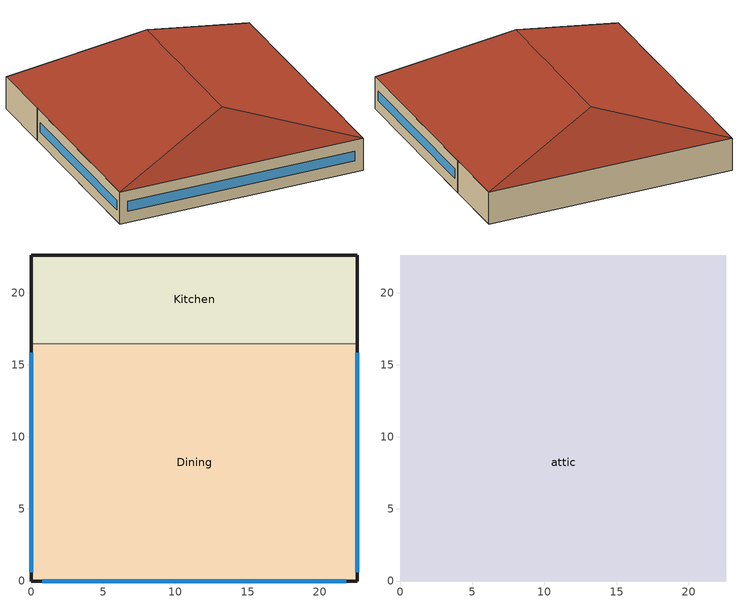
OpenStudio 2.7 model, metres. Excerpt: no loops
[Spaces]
Kitchen
 floor ground: 22.61,22.61 22.61,16.44 0,16.44 0,22.61 z0
 wall outside: 22.61,16.44 22.61,22.61 0,22.61 0,16.44 z0:3.05
 wall to Dining: 0,16.44 22.61,16.44 z0:3.05
Dining
 floor ground: 22.61,16.44 22.61,0 0,0 0,16.44 z0
 wall outside: 0,16.44 0,0 22.61,0 22.61,16.44 z0:3.05
 window: 0,15.84 0,0.6 / 22.61,0.6 22.61,15.84 / 0.75,0 21.86,0 z1.07:1.98
attic
 floor to Dining: 22.61,16.44 22.61,0 0,0 0,16.44 z3.05
 floor to Kitchen: 22.61,22.61 22.61,16.44 0,16.44 0,22.61 z3.05
 roof outside: 11.3,18.84,6.82 22.61,22.61,3.05 0,22.61,3.05; 11.3,3.77,6.82 0,0,3.05 22.61,0,3.05; 11.3,18.84,6.82 0,22.61,3.05 0,0,3.05 11.3,3.77,6.82; 11.3,3.77,6.82 22.61,0,3.05 22.61,22.61,3.05 11.3,18.84,6.82
[Site]
New York-John F Kennedy Intl AP_NY_USA: Latitude {deg}=40.65; Longitude {deg}=-73.8; Time Zone {hr}=-5; Elevation {m}=5; Terrain=City
[Building]
-FullServiceRestaurant-ASHRAE 169-2013-4A created: 2019-04-24 11:12:25 -0700: North Axis {deg}=0; Default Construction Set=90.1-2013 - FullSrvRest - ASHRAE 169-2013-4A; Standards Number of Stories=1; Standards Number of Above Ground Stories=1; Standards Building Type=FullServiceRestaurant
[Site:WaterMainsTemperature]
Calculation Method=Correlation; Annual Average Outdoor Air Temperature {C}=12.4667; Maximum Difference In Monthly Average Outdoor Air Temperatures {deltaC}=25.2
[SizingPeriod:DesignDay] Barometric Pressure {Pa}=101241; Sky Clearness=0; Rain Indicator=0; Snow Indicator=0; Day of Month=21; Daylight Saving Time Indicator=0; Humidity Indicating Type=Wetbulb; Dry-Bulb Temperature Range Modifier Type=DefaultMultipliers
Name | Maximum Dry-Bulb Temperature {C} | Daily Dry-Bulb Temperature Range {deltaC} | Humidity Indicating Conditions at Maximum Dry-Bulb | Wind Speed {m/s} | Wind Direction {deg} | Month | Day Type | Solar Model Indicator | ASHRAE Taub | ASHRAE Taud
New.York-John.F.Kennedy.Intl.AP_NY_USA Ann Htg 99.6% Condns DB | -10.7 | 0 | -10.7 | 7.5 | 320 | 1 | WinterDesignDay | ASHRAEClearSky
New.York-John.F.Kennedy.Intl.AP_NY_USA Ann Clg .4% Condns DB=>MWB | 32.1 | 7.4 | 23.1 | 5.6 | 230 | 7 | SummerDesignDay | ASHRAETau | 0.541 | 1.8
[Site:GroundTemperature:BuildingSurface]
20.49, 20.41, 20.42, 20.47, 20.55, 22.86, 23.26, 23.38, 23.41, 21.13, 20.78, 20.62
[ClimateZones]
Climate Zone Institution Name 1=ASHRAE; Climate Zone Document Name 1=ANSI/ASHRAE Standard 169; Climate Zone Document Year 1=2006; Climate Zone Value 1=4A
[Material:NoMass] Thermal Absorptance=0.9; Solar Absorptance=0.7
Name | Roughness | Thermal Resistance {m2-K/W} | Visible Absorptance
CP02 CARPET PAD | VeryRough | 0.21648 | 0.8
Typical Insulation R-14.97 | Smooth | 2.63723 | 0.7
Typical Carpet Pad | Smooth | 0.21648 | 0.8
Typical Insulation R-13.45 | Smooth | 2.368 | 0.7
Typical Insulation R-45.98; Typical Insulation R-45.98 1 | Smooth | 8.09839 | 0.7
Typical Insulation R-1.15 | Smooth | 0.202509 | 0.7
Typical Insulation R-1.15 1 | Smooth | 0.202527 | 0.7
[Material]
Name | Roughness | Thickness {m} | Conductivity {W/m-K} | Density {kg/m3} | Specific Heat {J/kg-K} | Thermal Absorptance | Solar Absorptance | Visible Absorptance
100mm Normalweight concrete floor | MediumSmooth | 0.1016 | 2.31 | 2322 | 832
G01 13mm gypsum board | Smooth | 0.0127 | 0.16 | 800 | 1090 | 0.9 | 0.7 | 0.5
4 in. Normalweight Concrete Floor | MediumRough | 0.1016 | 2.31 | 2322 | 832 | 0.9 | 0.7 | 0.7
25mm Stucco | Smooth | 0.0254 | 0.72 | 1856 | 840 | 0.9 | 0.7 | 0.7
5/8 in. Gypsum Board | MediumSmooth | 0.0159 | 0.16 | 800 | 1090 | 0.9 | 0.7 | 0.7
8 in. Normalweight Concrete Floor | MediumRough | 0.2032 | 2.31 | 2322 | 832 | 0.9 | 0.7 | 0.7
8 in. Concrete Block Basement Wall | MediumRough | 0.2032 | 1.326 | 1842 | 912 | 0.9 | 0.7 | 0.7
F08 Metal surface | Smooth | 0.0008 | 45.28 | 7824 | 500 | 0.9 | 0.7 | 0.7
G05 25mm wood | MediumSmooth | 0.0254 | 0.15 | 608 | 1630 | 0.9 | 0.5 | 0.5
5/8 in. Plywood | Smooth | 0.0159 | 0.12 | 544 | 1210 | 0.9 | 0.7 | 0.7
Asphalt Shingles | VeryRough | 0.0032 | 0.04 | 1120 | 1260 | 0.9 | 0.7 | 0.7
Std Wood 6inch | MediumSmooth | 0.15 | 0.12 | 540 | 1210 | 0.9 | 0.7 | 0.7
[DefaultConstructionSet]
Name | Default Exterior Surface Constructions | Default Interior Surface Constructions | Default Ground Contact Surface Constructions | Default Exterior SubSurface Constructions | Default Interior SubSurface Constructions | Interior Partition Construction
90.1-2013 - FullSrvRest - ASHRAE 169-2013-4A | Default Surface Constructions 1 | Default Surface Constructions 2 | Default Surface Constructions 3 | Default Sub Surface Constructions 1 | Default Sub Surface Constructions 2 | Typical Interior Partition
90.1-2013 -  - Attic - ASHRAE 169-2013-4A | Default Surface Constructions 4 | Default Surface Constructions 5 | Default Surface Constructions 6 | Default Sub Surface Constructions 3 | Default Sub Surface Constructions 4
[DefaultSurfaceConstructions]
Name | Floor Construction | Wall Construction | Roof Ceiling Construction
Default Surface Constructions 1 | Typical Insulated Exterior Mass Floor R-17.54 | Typical Insulated Steel Framed Exterior Wall R-15.63 | Typical Wood Joist Attic Floor R-47.62
Default Surface Constructions 2 | Typical Interior Floor | Typical Interior Wall | Typical Interior Ceiling
Default Surface Constructions 3 | Typical Insulated Carpeted 8in Slab Floor | Typical Insulated Basement Mass Wall
Default Surface Constructions 4 | Typical Attic Soffit |  | Typical Uninsulated Wood Joist Attic Roof
Default Surface Constructions 5 | Typical Wood Joist Attic Floor R-47.62 1
Default Surface Constructions 6
[Construction]
Typical Insulated Exterior Mass Floor R-17.54: Typical Insulation R-14.97, 4 in. Normalweight Concrete Floor, Typical Carpet Pad
Typical Insulated Steel Framed Exterior Wall R-15.63: 25mm Stucco, 5/8 in. Gypsum Board, Typical Insulation R-13.45, 5/8 in. Gypsum Board
Typical Wood Joist Attic Floor R-47.62: 5/8 in. Gypsum Board, Typical Insulation R-45.98
Typical Interior Floor: 100mm Normalweight concrete floor, CP02 CARPET PAD
Typical Interior Wall: G01 13mm gypsum board, G01 13mm gypsum board
Typical Interior Ceiling: CP02 CARPET PAD, 100mm Normalweight concrete floor
Typical Insulated Carpeted 8in Slab Floor: 8 in. Normalweight Concrete Floor, Typical Carpet Pad
Typical Insulated Basement Mass Wall: 8 in. Concrete Block Basement Wall
U 0.48 SHGC 0.40 Dbl Ref-D Clr 6mm/13mm: REF D CLEAR 6MM, AIR 13MM, CLEAR 6MM
Typical Insulated Metal Door R-2.0: F08 Metal surface, Typical Insulation R-1.15
U 0.44 SHGC 0.26 Dbl Ref-B-H Clr 6mm/13mm Air: REF B CLEAR HI 6MM, AIR 13MM, CLEAR 6MM
Typical Overhead Door R-2.0: Typical Insulation R-1.15 1
Window_U_0.50_SHGC_0.40_Skylight_Frame_Width_0.430_in: Glass_2052_LayerAvg, Gap_1_W_0_0038, Glass_2027F_LayerAvg
Typical Interior Window: Clear 3mm
Typical Interior Door; Typical Interior Partition: G05 25mm wood
Typical Attic Soffit: 5/8 in. Plywood
Typical Uninsulated Wood Joist Attic Roof: Asphalt Shingles, 5/8 in. Plywood
Typical Wood Joist Attic Floor R-47.62 1: 5/8 in. Gypsum Board, Typical Insulation R-45.98 1
InteriorFurnishings: Std Wood 6inch
[DefaultSubSurfaceConstructions]
Name | Fixed Window Construction | Operable Window Construction | Door Construction | Glass Door Construction | Overhead Door Construction | Skylight Construction | Tubular Daylight Dome Construction | Tubular Daylight Diffuser Construction
Default Sub Surface Constructions 1 | U 0.48 SHGC 0.40 Dbl Ref-D Clr 6mm/13mm | U 0.48 SHGC 0.40 Dbl Ref-D Clr 6mm/13mm | Typical Insulated Metal Door R-2.0 | U 0.44 SHGC 0.26 Dbl Ref-B-H Clr 6mm/13mm Air | Typical Overhead Door R-2.0 | Window_U_0.50_SHGC_0.40_Skylight_Frame_Width_0.430_in | Typical Interior Window | Typical Interior Window
Default Sub Surface Constructions 2 | Typical Interior Window | Typical Interior Window | Typical Interior Door
Default Sub Surface Constructions 3; Default Sub Surface Constructions 4
[WindowMaterial:Glazing] Optical Data Type=SpectralAverage; Infrared Transmittance at Normal Incidence=0; Dirt Correction Factor for Solar and Visible Transmittance=1; Solar Diffusing=No
Name | Thickness {m} | Solar Transmittance at Normal Incidence | Front Side Solar Reflectance at Normal Incidence | Back Side Solar Reflectance at Normal Incidence | Visible Transmittance at Normal Incidence | Front Side Visible Reflectance at Normal Incidence | Back Side Visible Reflectance at Normal Incidence | Front Side Infrared Hemispherical Emissivity | Back Side Infrared Hemispherical Emissivity | Conductivity {W/m-K}
REF D CLEAR 6MM | 0.006 | 0.429 | 0.308 | 0.379 | 0.334 | 0.453 | 0.505 | 0.84 | 0.82 | 0.9
CLEAR 6MM | 0.006 | 0.775 | 0.071 | 0.071 | 0.881 | 0.08 | 0.08 | 0.84 | 0.84 | 0.9
REF B CLEAR HI 6MM | 0.006 | 0.24 | 0.16 | 0.32 | 0.3 | 0.16 | 0.29 | 0.84 | 0.6 | 0.9
Glass_2052_LayerAvg | 0.00837 | 0.507767 | 0.054228 | 0.0544931 | 0.586833 | 0.05805 | 0.058397 | 0.84 | 0.84 | 1
Glass_2027F_LayerAvg | 0.004 | 0.369744 | 0.470069 | 0.340935 | 0.765222 | 0.0546 | 0.073741 | 0.03675 | 0.84 | 1
Clear 3mm | 0.003 | 0.837 | 0.075 | 0.075 | 0.898 | 0.081 | 0.081 | 0.84 | 0.84 | 0.9
[WindowMaterial:Gas] Gas Type=Air
Name | Thickness {m}
AIR 13MM | 0.0127
Gap_1_W_0_0038 | 0.0038
[Space]
Name | Space Type | Building Story | Thermal Zone | Part of Total Floor Area
Kitchen | FullServiceRestaurant Kitchen | Building Story 1 | Kitchen ZN | Yes
Dining | FullServiceRestaurant Dining | Building Story 1 | Dining ZN | Yes
attic | FullServiceRestaurant Attic | Building Story 2 | attic ZN | No
[BuildingStory]
Name | Nominal Z Coordinate {m}
Building Story 1 | 0
Building Story 2 | 3.0488
[SpaceType] Standards Building Type=FullServiceRestaurant
Name | Default Schedule Set | Design Specification Outdoor Air Object | Standards Space Type | Default Construction Set
FullServiceRestaurant Dining | FullServiceRestaurant Dining Schedule Set | FullServiceRestaurant Dining Ventilation | Dining
FullServiceRestaurant Kitchen | FullServiceRestaurant Kitchen Schedule Set | FullServiceRestaurant Kitchen Ventilation | Kitchen
FullServiceRestaurant Attic | FullServiceRestaurant Attic Schedule Set | FullServiceRestaurant Attic Ventilation | Attic | 90.1-2013 -  - Attic - ASHRAE 169-2013-4A
[DesignSpecification:OutdoorAir] Outdoor Air Flow per Person {m3/s-person}=0; Outdoor Air Flow Air Changes per Hour {1/hr}=0
Name | Outdoor Air Flow per Floor Area {m3/s-m2} | Outdoor Air Method | Outdoor Air Flow Rate {m3/s}
FullServiceRestaurant Attic Ventilation | 0
FullServiceRestaurant Dining Ventilation | 0.0035814 | Sum | 0
FullServiceRestaurant Kitchen Ventilation | 0.00873055 | Sum | 0
[DefaultScheduleSet]
Name | Number of People Schedule | People Activity Level Schedule | Lighting Schedule | Electric Equipment Schedule | Infiltration Schedule | Gas Equipment Schedule
FullServiceRestaurant Attic Schedule Set
FullServiceRestaurant Dining Schedule Set | RestaurantSitDown BLDG_OCC_SCH | RestaurantSitDown ACTIVITY_SCH | RestaurantSitDown BLDG_LIGHT_DINING_SCH_2013 | RestaurantSitDown BLDG_EQUIP_SCH | RestaurantSitDown INFIL_HALF_ON_SCH
FullServiceRestaurant Kitchen Schedule Set | RestaurantSitDown BLDG_OCC_SCH | RestaurantSitDown ACTIVITY_SCH | RestaurantSitDown BLDG_LIGHT_KITCHEN_SCH_2010_2013 | RestaurantSitDown BLDG_EQUIP_SCH | RestaurantSitDown INFIL_HALF_ON_SCH | RestaurantSitDown Rest_GAS_EQUIP_SCH
[ThermostatSetpoint:DualSetpoint]
Name | Heating Setpoint Temperature Schedule | Cooling Setpoint Temperature Schedule
FullServiceRestaurant Attic Thermostat 1
FullServiceRestaurant Dining Thermostat 1 | RestaurantSitDown HTGSETP_SCH_NO_OPTIMUM | RestaurantSitDown CLGSETP_SCH_NO_OPTIMUM
FullServiceRestaurant Kitchen Thermostat 1 | RestaurantSitDown HTGSETP_KITCHEN_SCH_NO_OPTIMUM | RestaurantSitDown CLGSETP_KITCHEN_SCH_NO_OPTIMUM
[People:Definition] Number of People Calculation Method=People/Area; Fraction Radiant=0.3
Name | People per Space Floor Area {person/m2}
FullServiceRestaurant Dining People Definition | 0.753474
FullServiceRestaurant Kitchen People Definition | 0.0538196
[People] Work Efficiency Schedule=Work Efficiency Schedule; Clothing Insulation Schedule=Clothing Schedule; Air Velocity Schedule=Air Velocity Schedule; Multiplier=1
Name | People Definition | Space or SpaceType
FullServiceRestaurant Dining People | FullServiceRestaurant Dining People Definition | FullServiceRestaurant Dining
FullServiceRestaurant Kitchen People | FullServiceRestaurant Kitchen People Definition | FullServiceRestaurant Kitchen
[Lights:Definition] Design Level Calculation Method=Watts/Area; Fraction Radiant=0.7; Fraction Visible=0.2
Name | Watts per Space Floor Area {W/m2}
FullServiceRestaurant Dining Lights Definition | 9.57988
FullServiceRestaurant Kitchen Lights Definition | 13.0243
[Lights] Fraction Replaceable=1
Name | Lights Definition | Space or SpaceType
FullServiceRestaurant Dining Lights | FullServiceRestaurant Dining Lights Definition | FullServiceRestaurant Dining
FullServiceRestaurant Kitchen Lights | FullServiceRestaurant Kitchen Lights Definition | FullServiceRestaurant Kitchen
[ElectricEquipment:Definition]
Name | Design Level Calculation Method | Watts per Space Floor Area {W/m2} | Fraction Latent | Fraction Radiant | Fraction Lost | Design Level {W}
FullServiceRestaurant Dining Elec Equip Definition | Watts/Area | 64.9279 | 0.25 | 0.3
FullServiceRestaurant Kitchen Elec Equip Definition | Watts/Area | 403.97 | 0.25 | 0.3 | 0.2
Kitchen Electric Equipment Definition1 | EquipmentLevel |  | 0 | 0.25 | 0 | 457.5
Kitchen Electric Equipment Definition2 | EquipmentLevel |  | 0 | 0.25 | 0 | 570
[ElectricEquipment]
Name | Electric Equipment Definition | Space or SpaceType | Schedule
FullServiceRestaurant Dining Elec Equip | FullServiceRestaurant Dining Elec Equip Definition | FullServiceRestaurant Dining
FullServiceRestaurant Kitchen Elec Equip | FullServiceRestaurant Kitchen Elec Equip Definition | FullServiceRestaurant Kitchen
Kitchen_Reach-in-Freezer | Kitchen Electric Equipment Definition1 | FullServiceRestaurant Kitchen | RestaurantSitDown ALWAYS_ON
Kitchen_Reach-in-Refrigerator | Kitchen Electric Equipment Definition2 | FullServiceRestaurant Kitchen | RestaurantSitDown ALWAYS_ON
[GasEquipment:Definition]
FullServiceRestaurant Kitchen Gas Equip Definition: Design Level Calculation Method=Watts/Area; Watts per Space Floor Area {W/m2}=649.246; Fraction Latent=0.1; Fraction Radiant=0.2; Fraction Lost=0.7
[GasEquipment]
FullServiceRestaurant Kitchen Gas Equip: Gas Equipment Definition=FullServiceRestaurant Kitchen Gas Equip Definition; Space or SpaceType=FullServiceRestaurant Kitchen
[SpaceInfiltration:DesignFlowRate]
Name | Space or SpaceType | Schedule | Design Flow Rate Calculation Method | Flow per Exterior Surface Area {m3/s-m2} | Constant Term Coefficient | Temperature Term Coefficient | Velocity Term Coefficient | Velocity Squared Term Coefficient | Design Flow Rate {m3/s}
Dining Infiltration | Dining | RestaurantSitDown INFIL_HALF_ON_SCH | Flow/ExteriorArea | 0.000569573 | 0 | 0 | 0.224 | 0
Kitchen Infiltration | Kitchen | RestaurantSitDown INFIL_HALF_ON_SCH | Flow/ExteriorArea | 0.000569573 | 0 | 0 | 0.224 | 0
Dining door Infiltration | Dining | RestaurantSitDown VESTIBULE_DOOR_INFIL_SCH | Flow/Space |  |  |  |  |  | 0.389828
Space Infiltration Design Flow Rate 2 | attic | Always On | Flow/Space |  |  |  |  |  | 0.2378
[ThermalZone] Use Ideal Air Loads=No
Name | Thermostat | Primary Daylighting Control | Fraction of Zone Controlled by Primary Daylighting Control | Secondary Daylighting Control | Fraction of Zone Controlled by Secondary Daylighting Control
attic ZN | FullServiceRestaurant Attic Thermostat 1
Dining ZN | FullServiceRestaurant Dining Thermostat 1 | Dining Daylt Sensor 1 | 0.275 | Dining Daylt Sensor 2 | 0.232
Kitchen ZN | FullServiceRestaurant Kitchen Thermostat 1
[Sizing:Zone]
attic ZN: Zone Cooling Design Supply Air Temperature Input Method=SupplyAirTemperature; Zone Cooling Design Supply Air Temperature {C}=14; Zone Cooling Design Supply Air Temperature Difference {deltaC}=11.11; Zone Heating Design Supply Air Temperature Input Method=SupplyAirTemperature; Zone Heating Design Supply Air Temperature {C}=40; Zone Heating Design Supply Air Temperature Difference {deltaC}=11.11; Zone Cooling Design Supply Air Humidity Ratio {kg-H2O/kg-air}=0.0085; Zone Heating Design Supply Air Humidity Ratio {kg-H2O/kg-air}=0.008; Cooling Design Air Flow Method=DesignDay; Heating Design Air Flow Method=DesignDay; Account for Dedicated Outdoor Air System=No; Dedicated Outdoor Air System Control Strategy=NeutralSupplyAir; Dedicated Outdoor Air Low Setpoint Temperature for Design {C}=autosize; Dedicated Outdoor Air High Setpoint Temperature for Design {C}=autosize
[AvailabilityManager:NightCycle] Control Type=CycleOnAny; Thermostat Tolerance {deltaC}=1; Cycling Run Time {s}=1800
Availability Manager Night Cycle 1; Availability Manager Night Cycle 2
[Refrigeration:Compressor] Refrigeration Compressor Power Curve=New_Low_Temp_Comp_Pwr_Curve; Refrigeration Compressor Capacity Curve=New_Low_Temp_Comp_Cap_Curve; Rated Return Gas Temperature {C}=18.3; Rated Subcooling {deltaC}=0
Refrigeration Compressor 1; Refrigeration Compressor 2; Refrigeration Compressor 3; Refrigeration Compressor 4; Refrigeration Compressor 5; Refrigeration Compressor 6; Refrigeration Compressor 7; Refrigeration Compressor 8; Refrigeration Compressor 9; Refrigeration Compressor 10; Refrigeration Compressor 11; Refrigeration Compressor 12; Refrigeration Compressor 13; Refrigeration Compressor 14; Refrigeration Compressor 15; Refrigeration Compressor 16; Refrigeration Compressor 17; Refrigeration Compressor 18; Refrigeration Compressor 19; Refrigeration Compressor 20
[ZoneMixing]
Zone Mixing 1: Zone=Kitchen ZN; Schedule=RestaurantSitDown Hours_of_operation; Design Flow Rate Calculation Method=Flow/Zone; Design Flow Rate {m3/s}=1.33143; Source Zone=Dining ZN; Delta Temperature {deltaC}=0
[InternalMass:Definition]
Internal Mass Definition 1: Construction=InteriorFurnishings; Design Level Calculation Method=SurfaceArea/Area; Surface Area per Space Floor Area=2
[InternalMass] Internal Mass Definition=Internal Mass Definition 1; Multiplier=1
Name | Space or SpaceType
Kitchen Mass | Kitchen
Dining Mass | Dining
attic Mass | attic
[EnergyManagementSystem:Sensor]
Mains_Water_Temp_Sen: Output Variable or Output Meter Index Key=Environment; Output Variable or Output Meter=Site Mains Water Temperature
[EnergyManagementSystem:Actuator]
Mains_Water_Temp_Act: Actuated Component=Mains Water Temperature; Actuated Component Type=Schedule:Constant; Actuated Component Control Type=Schedule Value
[EnergyManagementSystem:Program]
Mains_Water_Prg: SET Mains_Water_Temp_Act = Mains_Water_Temp_Sen
[EnergyManagementSystem:ProgramCallingManager]
Mains_Water_Prg_Mgr: BeginTimestepBeforePredictor; Mains_Water_Prg
[Exterior:Lights:Definition]
Name | Design Level {W}
Occ Sensing Exterior Lights Def | 2297
NonDimming Exterior Lights Def | 154.01
[Exterior:Lights] Control Option=AstronomicalClock
Name | Exterior Lights Definition | Schedule
Occ Sensing Exterior Lights Def | Occ Sensing Exterior Lights Def | RestaurantSitDown Exterior_lighting_schedule_b
NonDimming Exterior Lights Def | NonDimming Exterior Lights Def | RestaurantSitDown Exterior_lighting_schedule_a
[HeatExchanger:AirToAir:SensibleAndLatent] Availability Schedule=Always On Discrete; Nominal Supply Air Flow Rate {m3/s}=autosize; Sensible Effectiveness at 100% Heating Air Flow=0.7; Latent Effectiveness at 100% Heating Air Flow=0.6; Sensible Effectiveness at 75% Heating Air Flow=0.7; Latent Effectiveness at 75% Heating Air Flow=0.6; Sensible Effectiveness at 100% Cooling Air Flow=0.75; Latent Effectiveness at 100% Cooling Air Flow=0.6; Sensible Effectiveness at 75% Cooling Air Flow=0.75; Latent Effectiveness at 75% Cooling Air Flow=0.6; Supply Air Outlet Temperature Control=No; Heat Exchanger Type=Rotary; Frost Control Type=ExhaustOnly; Threshold Temperature {C}=-23.3; Initial Defrost Time Fraction=0.167; Rate of Defrost Time Fraction Increase {1/K}=1.44; Economizer Lockout=Yes
Name | Nominal Electric Power {W}
Dining ZN PSZ-AC ERV | 1005.26
Kitchen ZN PSZ-AC ERV | 923.258
[SetpointManager:OutdoorAirPretreat] Minimum Setpoint Temperature {C}=-99; Maximum Setpoint Temperature {C}=99; Minimum Setpoint Humidity Ratio {kgWater/kgDryAir}=1e-005; Maximum Setpoint Humidity Ratio {kgWater/kgDryAir}=1
Name | Setpoint Node or NodeList
Setpoint Manager Outdoor Air Pretreat 1 | Dining ZN PSZ-AC ERV Primary Outlet Air Node
Setpoint Manager Outdoor Air Pretreat 2 | Kitchen ZN PSZ-AC ERV Primary Outlet Air Node
[Daylighting:Control] Space=Dining; Position X-Coordinate {m}=11.3045; Position Z-Coordinate {m}=0.762; Illuminance Setpoint {lux}=300; Lighting Control Type=Stepped; Minimum Input Power Fraction for Continuous Dimming Control=0.3; Minimum Light Output Fraction for Continuous Dimming Control=0.2; Number of Stepped Control Steps=3; Probability Lighting will be Reset When Needed in Manual Stepped Control=1; Maximum Allowable Discomfort Glare Index=22
Name | Position Y-Coordinate {m}
Dining Daylt Sensor 1 | 1.307922
Dining Daylt Sensor 2 | 2.635661
[Schedule:Ruleset]
Name | Default Day Schedule | Summer Design Day Schedule | Winter Design Day Schedule
Clothing Schedule | Clothing Schedule Default Winter Clothes
Air Velocity Schedule | Air Velocity Schedule Default
Work Efficiency Schedule | Work Efficiency Schedule Default
RestaurantSitDown BLDG_OCC_SCH | RestaurantSitDown BLDG_OCC_SCH Default | RestaurantSitDown BLDG_OCC_SCH Summer Design Day | RestaurantSitDown BLDG_OCC_SCH Winter Design Day
RestaurantSitDown ACTIVITY_SCH | RestaurantSitDown ACTIVITY_SCH Default | RestaurantSitDown ACTIVITY_SCH Summer Design Day | RestaurantSitDown ACTIVITY_SCH Winter Design Day
RestaurantSitDown BLDG_LIGHT_DINING_SCH_2013 | RestaurantSitDown BLDG_LIGHT_DINING_SCH_2013 Default | RestaurantSitDown BLDG_LIGHT_DINING_SCH_2013 Summer Design Day | RestaurantSitDown BLDG_LIGHT_DINING_SCH_2013 Winter Design Day
RestaurantSitDown BLDG_EQUIP_SCH | RestaurantSitDown BLDG_EQUIP_SCH Default | RestaurantSitDown BLDG_EQUIP_SCH Summer Design Day | RestaurantSitDown BLDG_EQUIP_SCH Winter Design Day
RestaurantSitDown INFIL_HALF_ON_SCH | RestaurantSitDown INFIL_HALF_ON_SCH Default | RestaurantSitDown INFIL_HALF_ON_SCH Summer Design Day | RestaurantSitDown INFIL_HALF_ON_SCH Winter Design Day
RestaurantSitDown HTGSETP_SCH_NO_OPTIMUM | RestaurantSitDown HTGSETP_SCH_NO_OPTIMUM Default | RestaurantSitDown HTGSETP_SCH_NO_OPTIMUM Summer Design Day | RestaurantSitDown HTGSETP_SCH_NO_OPTIMUM Winter Design Day
RestaurantSitDown CLGSETP_SCH_NO_OPTIMUM | RestaurantSitDown CLGSETP_SCH_NO_OPTIMUM Default | RestaurantSitDown CLGSETP_SCH_NO_OPTIMUM Summer Design Day | RestaurantSitDown CLGSETP_SCH_NO_OPTIMUM Winter Design Day
RestaurantSitDown BLDG_LIGHT_KITCHEN_SCH_2010_2013 | RestaurantSitDown BLDG_LIGHT_KITCHEN_SCH_2010_2013 Default | RestaurantSitDown BLDG_LIGHT_KITCHEN_SCH_2010_2013 Summer Design Day | RestaurantSitDown BLDG_LIGHT_KITCHEN_SCH_2010_2013 Winter Design Day
RestaurantSitDown Rest_GAS_EQUIP_SCH | RestaurantSitDown Rest_GAS_EQUIP_SCH Default | RestaurantSitDown Rest_GAS_EQUIP_SCH Summer Design Day | RestaurantSitDown Rest_GAS_EQUIP_SCH Winter Design Day
RestaurantSitDown HTGSETP_KITCHEN_SCH_NO_OPTIMUM | RestaurantSitDown HTGSETP_KITCHEN_SCH_NO_OPTIMUM Default | RestaurantSitDown HTGSETP_KITCHEN_SCH_NO_OPTIMUM Summer Design Day | RestaurantSitDown HTGSETP_KITCHEN_SCH_NO_OPTIMUM Winter Design Day
RestaurantSitDown CLGSETP_KITCHEN_SCH_NO_OPTIMUM | RestaurantSitDown CLGSETP_KITCHEN_SCH_NO_OPTIMUM Default | RestaurantSitDown CLGSETP_KITCHEN_SCH_NO_OPTIMUM Summer Design Day | RestaurantSitDown CLGSETP_KITCHEN_SCH_NO_OPTIMUM Winter Design Day
RestaurantSitDown ALWAYS_ON | RestaurantSitDown ALWAYS_ON Default | RestaurantSitDown ALWAYS_ON Summer Design Day | RestaurantSitDown ALWAYS_ON Winter Design Day
RestaurantSitDown VESTIBULE_DOOR_INFIL_SCH | RestaurantSitDown VESTIBULE_DOOR_INFIL_SCH Default | RestaurantSitDown VESTIBULE_DOOR_INFIL_SCH Summer Design Day | RestaurantSitDown VESTIBULE_DOOR_INFIL_SCH Winter Design Day
Always On | Always On Default
RestaurantSitDown Hours_of_operation | RestaurantSitDown Hours_of_operation Default | RestaurantSitDown Hours_of_operation Summer Design Day | RestaurantSitDown Hours_of_operation Winter Design Day
RestaurantSitDown Exterior_lighting_schedule_b | RestaurantSitDown Exterior_lighting_schedule_b Default | RestaurantSitDown Exterior_lighting_schedule_b Summer Design Day | RestaurantSitDown Exterior_lighting_schedule_b Winter Design Day
RestaurantSitDown Exterior_lighting_schedule_a | RestaurantSitDown Exterior_lighting_schedule_a Default | RestaurantSitDown Exterior_lighting_schedule_a Summer Design Day | RestaurantSitDown Exterior_lighting_schedule_a Winter Design Day
[Schedule:Day]
Clothing Schedule Default Winter Clothes; RestaurantSitDown BLDG_OCC_SCH Summer Design Day; RestaurantSitDown BLDG_LIGHT_DINING_SCH_2013 Summer Design Day; RestaurantSitDown BLDG_LIGHT_KITCHEN_SCH_2010_2013 Summer Design Day; RestaurantSitDown ALWAYS_ON Default; RestaurantSitDown ALWAYS_ON Winter Design Day; RestaurantSitDown ALWAYS_ON Summer Design Day; RestaurantSitDown VESTIBULE_DOOR_INFIL_SCH Summer Design Day; Always On Default: 24, 0, 1
Clothing Schedule Summer Clothes: 24, 0, 0.5
Air Velocity Schedule Default: 24, 0, 0.2
Work Efficiency Schedule Default; RestaurantSitDown BLDG_OCC_SCH Winter Design Day; RestaurantSitDown BLDG_LIGHT_DINING_SCH_2013 Winter Design Day; RestaurantSitDown BLDG_EQUIP_SCH Winter Design Day; RestaurantSitDown BLDG_LIGHT_KITCHEN_SCH_2010_2013 Winter Design Day; RestaurantSitDown Rest_GAS_EQUIP_SCH Winter Design Day; RestaurantSitDown VESTIBULE_DOOR_INFIL_SCH Winter Design Day: 24, 0, 0
RestaurantSitDown BLDG_OCC_SCH Default: 1, 0, 0.05, 6, 0, 0, 7, 0, 0.05, 9, 0, 0.5, 11, 0, 0.2, 12, 0, 0.3, 14, 0, 0.5, 15, 0, 0.3, 16, 0, 0.2, 17, 0, 0.25, 18, 0, 0.35, 19, 0, 0.55, 20, 0, 0.65, 21, 0, 0.7, 22, 0, 0.35, 24, 0, 0.2
RestaurantSitDown BLDG_OCC_SCH Sat Day: 1, 0, 0.05, 6, 0, 0, 7, 0, 0.05, 9, 0, 0.5, 10, 0, 0.4, 11, 0, 0.2, 12, 0, 0.45, 14, 0, 0.5, 15, 0, 0.35, 18, 0, 0.3, 19, 0, 0.7, 20, 0, 0.9, 21, 0, 0.7, 22, 0, 0.65, 23, 0, 0.55, 24, 0, 0.35
RestaurantSitDown BLDG_OCC_SCH Wkdy Day: 1, 0, 0.05, 5, 0, 0, 6, 0, 0.05, 7, 0, 0.1, 10, 0, 0.4, 11, 0, 0.2, 12, 0, 0.5, 13, 0, 0.8, 14, 0, 0.7, 15, 0, 0.4, 16, 0, 0.2, 17, 0, 0.25, 18, 0, 0.5, 21, 0, 0.8, 22, 0, 0.5, 23, 0, 0.35, 24, 0, 0.2
RestaurantSitDown ACTIVITY_SCH Default; RestaurantSitDown ACTIVITY_SCH Winter Design Day; RestaurantSitDown ACTIVITY_SCH Summer Design Day: 24, 0, 120
RestaurantSitDown BLDG_LIGHT_DINING_SCH_2013 Default: 1, 0, 0.1877, 6, 0, 0.15, 8, 0, 0.2816, 10, 0, 0.4693, 16, 0, 0.657, 22, 0, 0.5631, 23, 0, 0.4693, 24, 0, 0.2816
RestaurantSitDown BLDG_LIGHT_DINING_SCH_2013 Sat Day: 1, 0, 0.1877, 6, 0, 0.15, 8, 0, 0.2816, 10, 0, 0.5631, 17, 0, 0.7509, 22, 0, 0.8447, 23, 0, 0.4693, 24, 0, 0.2816
RestaurantSitDown BLDG_LIGHT_DINING_SCH_2013 Wkdy Day: 1, 0, 0.1408, 5, 0, 0.15, 6, 0, 0.1877, 8, 0, 0.3754, 10, 0, 0.5631, 22, 0, 0.8447, 23, 0, 0.4693, 24, 0, 0.2816
RestaurantSitDown BLDG_EQUIP_SCH Default; RestaurantSitDown BLDG_EQUIP_SCH Default|Sat|Wkdy Day; RestaurantSitDown Rest_GAS_EQUIP_SCH Default; RestaurantSitDown Rest_GAS_EQUIP_SCH Default|Sat|Wkdy Day: 1, 0, 0.03, 2, 0, 0.02, 3, 0, 0.03, 4, 0, 0.02, 5, 0, 0.05, 6, 0, 0.12, 7, 0, 0.13, 8, 0, 0.15, 9, 0, 0.18, 10, 0, 0.21, 11, 0, 0.26, 12, 0, 0.29, 13, 0, 0.27, 14, 0, 0.25, 16, 0, 0.23, 18, 0, 0.26, 19, 0, 0.24, 20, 0, 0.22, 21, 0, 0.2, 22, 0, 0.18, 23, 0, 0.09, 24, 0, 0.03
RestaurantSitDown BLDG_EQUIP_SCH Summer Design Day; RestaurantSitDown Rest_GAS_EQUIP_SCH Summer Design Day: 24, 0, 0.29
RestaurantSitDown INFIL_HALF_ON_SCH Default; RestaurantSitDown INFIL_HALF_ON_SCH Winter Design Day; RestaurantSitDown INFIL_HALF_ON_SCH Summer Design Day; RestaurantSitDown INFIL_HALF_ON_SCH Default|WntrDsn|SmrDsn|Sat|Wkdy Day: 5, 0, 1, 24, 0, 0.5
RestaurantSitDown HTGSETP_SCH_NO_OPTIMUM Default; RestaurantSitDown HTGSETP_SCH_NO_OPTIMUM Default|Sat|Wkdy Day: 4, 0, 15.6, 24, 0, 21
RestaurantSitDown HTGSETP_SCH_NO_OPTIMUM Summer Design Day; RestaurantSitDown HTGSETP_KITCHEN_SCH_NO_OPTIMUM Summer Design Day: 24, 0, 15.6
RestaurantSitDown HTGSETP_SCH_NO_OPTIMUM Winter Design Day: 24, 0, 21
RestaurantSitDown CLGSETP_SCH_NO_OPTIMUM Default; RestaurantSitDown CLGSETP_SCH_NO_OPTIMUM Default|Sat|Wkdy Day: 4, 0, 30, 24, 0, 24
RestaurantSitDown CLGSETP_SCH_NO_OPTIMUM Summer Design Day: 5, 0, 30, 6, 0, 26, 24, 0, 24
RestaurantSitDown CLGSETP_SCH_NO_OPTIMUM Winter Design Day; RestaurantSitDown CLGSETP_KITCHEN_SCH_NO_OPTIMUM Winter Design Day: 24, 0, 30
RestaurantSitDown BLDG_LIGHT_KITCHEN_SCH_2010_2013 Default: 1, 0, 0.16446, 6, 0, 0.15, 8, 0, 0.24669, 10, 0, 0.41115, 16, 0, 0.57561, 22, 0, 0.49338, 23, 0, 0.41115, 24, 0, 0.24669
RestaurantSitDown BLDG_LIGHT_KITCHEN_SCH_2010_2013 Sat Day: 1, 0, 0.16446, 6, 0, 0.15, 8, 0, 0.24669, 10, 0, 0.49338, 17, 0, 0.65784, 22, 0, 0.74007, 23, 0, 0.41115, 24, 0, 0.24669
RestaurantSitDown BLDG_LIGHT_KITCHEN_SCH_2010_2013 Wkdy Day: 1, 0, 0.123345, 5, 0, 0.15, 6, 0, 0.16446, 8, 0, 0.32892, 10, 0, 0.49338, 22, 0, 0.74007, 23, 0, 0.41115, 24, 0, 0.24669
RestaurantSitDown HTGSETP_KITCHEN_SCH_NO_OPTIMUM Default; RestaurantSitDown HTGSETP_KITCHEN_SCH_NO_OPTIMUM Default|Sat|Wkdy Day: 1, 0, 19, 4, 0, 15.6, 24, 0, 19
RestaurantSitDown HTGSETP_KITCHEN_SCH_NO_OPTIMUM Winter Design Day: 24, 0, 19
RestaurantSitDown CLGSETP_KITCHEN_SCH_NO_OPTIMUM Default; RestaurantSitDown CLGSETP_KITCHEN_SCH_NO_OPTIMUM Default|Sat|Wkdy Day: 1, 0, 26, 4, 0, 30, 24, 0, 26
RestaurantSitDown CLGSETP_KITCHEN_SCH_NO_OPTIMUM Summer Design Day: 1, 0, 26, 5, 0, 30, 6, 0, 28, 24, 0, 26
RestaurantSitDown VESTIBULE_DOOR_INFIL_SCH Default: 6, 0, 0, 7, 0, 0.131, 9, 0, 0.542, 11, 0, 0.241, 12, 0, 0.345, 14, 0, 0.542, 15, 0, 0.345, 16, 0, 0.241, 17, 0, 0.345, 18, 0, 0.445, 19, 0, 0.542, 20, 0, 0.637, 21, 0, 0.73, 22, 0, 0.445, 24, 0, 0.241
RestaurantSitDown VESTIBULE_DOOR_INFIL_SCH Sat Day: 6, 0, 0, 7, 0, 0.131, 9, 0, 0.542, 10, 0, 0.445, 11, 0, 0.241, 12, 0, 0.445, 14, 0, 0.542, 15, 0, 0.445, 18, 0, 0.345, 19, 0, 0.73, 20, 0, 0.911, 21, 0, 0.73, 22, 0, 0.637, 23, 0, 0.542, 24, 0, 0.345
RestaurantSitDown VESTIBULE_DOOR_INFIL_SCH Wkdy Day: 6, 0, 0, 7, 0, 0.131, 10, 0, 0.445, 11, 0, 0.241, 12, 0, 0.542, 13, 0, 0.821, 14, 0, 0.73, 15, 0, 0.445, 16, 0, 0.241, 17, 0, 0.345, 18, 0, 0.542, 21, 0, 0.821, 22, 0, 0.542, 23, 0, 0.345, 24, 0, 0.241
RestaurantSitDown Hours_of_operation Default; RestaurantSitDown Hours_of_operation Winter Design Day; RestaurantSitDown Hours_of_operation Summer Design Day; RestaurantSitDown Hours_of_operation Default|WntrDsn|SmrDsn|Sun|Wkdy Day: 1, 0, 1, 5, 0, 0, 24, 0, 1
RestaurantSitDown Exterior_lighting_schedule_b Default; RestaurantSitDown Exterior_lighting_schedule_b Winter Design Day; RestaurantSitDown Exterior_lighting_schedule_b Summer Design Day: 1, 0, 1, 6, 0, 0.7, 24, 0, 1
RestaurantSitDown Exterior_lighting_schedule_a Default; RestaurantSitDown Exterior_lighting_schedule_a Winter Design Day; RestaurantSitDown Exterior_lighting_schedule_a Summer Design Day: 1, 0, 1, 6, 0, 0, 24, 0, 1
[Schedule:Rule] Date Specification Type=DateRange; Start Day=1
Name | Schedule Ruleset | Rule Order | Day Schedule | Start Month | End Month | End Day | Apply Saturday | Apply Monday | Apply Tuesday | Apply Wednesday | Apply Thursday | Apply Friday | Apply Sunday
Schedule Rule 1 | Clothing Schedule | 0 | Clothing Schedule Summer Clothes | 5 | 9 | 30
Schedule Rule 2 | RestaurantSitDown BLDG_OCC_SCH | 1 | RestaurantSitDown BLDG_OCC_SCH Sat Day | 1 | 12 | 31 | Yes
Schedule Rule 3 | RestaurantSitDown BLDG_OCC_SCH | 0 | RestaurantSitDown BLDG_OCC_SCH Wkdy Day | 1 | 12 | 31 |  | Yes | Yes | Yes | Yes | Yes
Schedule Rule 4 | RestaurantSitDown BLDG_LIGHT_DINING_SCH_2013 | 1 | RestaurantSitDown BLDG_LIGHT_DINING_SCH_2013 Sat Day | 1 | 12 | 31 | Yes
Schedule Rule 5 | RestaurantSitDown BLDG_LIGHT_DINING_SCH_2013 | 0 | RestaurantSitDown BLDG_LIGHT_DINING_SCH_2013 Wkdy Day | 1 | 12 | 31 |  | Yes | Yes | Yes | Yes | Yes
Schedule Rule 6 | RestaurantSitDown BLDG_EQUIP_SCH | 0 | RestaurantSitDown BLDG_EQUIP_SCH Default|Sat|Wkdy Day | 1 | 12 | 31 | Yes | Yes | Yes | Yes | Yes | Yes
Schedule Rule 7 | RestaurantSitDown INFIL_HALF_ON_SCH | 0 | RestaurantSitDown INFIL_HALF_ON_SCH Default|WntrDsn|SmrDsn|Sat|Wkdy Day | 1 | 12 | 31 | Yes | Yes | Yes | Yes | Yes | Yes
Schedule Rule 8 | RestaurantSitDown HTGSETP_SCH_NO_OPTIMUM | 0 | RestaurantSitDown HTGSETP_SCH_NO_OPTIMUM Default|Sat|Wkdy Day | 1 | 12 | 31 | Yes | Yes | Yes | Yes | Yes | Yes
Schedule Rule 9 | RestaurantSitDown CLGSETP_SCH_NO_OPTIMUM | 0 | RestaurantSitDown CLGSETP_SCH_NO_OPTIMUM Default|Sat|Wkdy Day | 1 | 12 | 31 | Yes | Yes | Yes | Yes | Yes | Yes
Schedule Rule 10 | RestaurantSitDown BLDG_LIGHT_KITCHEN_SCH_2010_2013 | 1 | RestaurantSitDown BLDG_LIGHT_KITCHEN_SCH_2010_2013 Sat Day | 1 | 12 | 31 | Yes
Schedule Rule 11 | RestaurantSitDown BLDG_LIGHT_KITCHEN_SCH_2010_2013 | 0 | RestaurantSitDown BLDG_LIGHT_KITCHEN_SCH_2010_2013 Wkdy Day | 1 | 12 | 31 |  | Yes | Yes | Yes | Yes | Yes
Schedule Rule 12 | RestaurantSitDown Rest_GAS_EQUIP_SCH | 0 | RestaurantSitDown Rest_GAS_EQUIP_SCH Default|Sat|Wkdy Day | 1 | 12 | 31 | Yes | Yes | Yes | Yes | Yes | Yes
Schedule Rule 13 | RestaurantSitDown HTGSETP_KITCHEN_SCH_NO_OPTIMUM | 0 | RestaurantSitDown HTGSETP_KITCHEN_SCH_NO_OPTIMUM Default|Sat|Wkdy Day | 1 | 12 | 31 | Yes | Yes | Yes | Yes | Yes | Yes
Schedule Rule 14 | RestaurantSitDown CLGSETP_KITCHEN_SCH_NO_OPTIMUM | 0 | RestaurantSitDown CLGSETP_KITCHEN_SCH_NO_OPTIMUM Default|Sat|Wkdy Day | 1 | 12 | 31 | Yes | Yes | Yes | Yes | Yes | Yes
Schedule Rule 18 | RestaurantSitDown VESTIBULE_DOOR_INFIL_SCH | 1 | RestaurantSitDown VESTIBULE_DOOR_INFIL_SCH Sat Day | 1 | 12 | 31 | Yes
Schedule Rule 19 | RestaurantSitDown VESTIBULE_DOOR_INFIL_SCH | 0 | RestaurantSitDown VESTIBULE_DOOR_INFIL_SCH Wkdy Day | 1 | 12 | 31 |  | Yes | Yes | Yes | Yes | Yes
Schedule Rule 20 | RestaurantSitDown Hours_of_operation | 0 | RestaurantSitDown Hours_of_operation Default|WntrDsn|SmrDsn|Sun|Wkdy Day | 1 | 12 | 31 |  | Yes | Yes | Yes | Yes | Yes | Yes
[Schedule:Constant]
Name | Value
Always On Discrete | 1
Mains Water Temperature | 10
[Curve:Bicubic] Minimum Value of x=-40; Maximum Value of x=-17.8; Minimum Value of y=4.4; Maximum Value of y=54.4
Name | Coefficient1 Constant | Coefficient2 x | Coefficient3 x**2 | Coefficient4 y | Coefficient5 y**2 | Coefficient6 x*y | Coefficient7 x**3 | Coefficient8 y**3 | Coefficient9 x**2*y | Coefficient10 x*y**2
New_Low_Temp_Comp_Pwr_Curve | 6274.99 | 61.3907 | 1.62085 | 129.113 | 0.874116 | 1.95812 | 0.0302933 | 0.00575468 | 0.00465396 | -0.000749905
New_Low_Temp_Comp_Cap_Curve | 58336.9 | 1561.74 | 6.60681 | -283.65 | -0.120235 | -12.4957 | -0.116279 | 0.002277 | -0.118148 | 0.0328396
